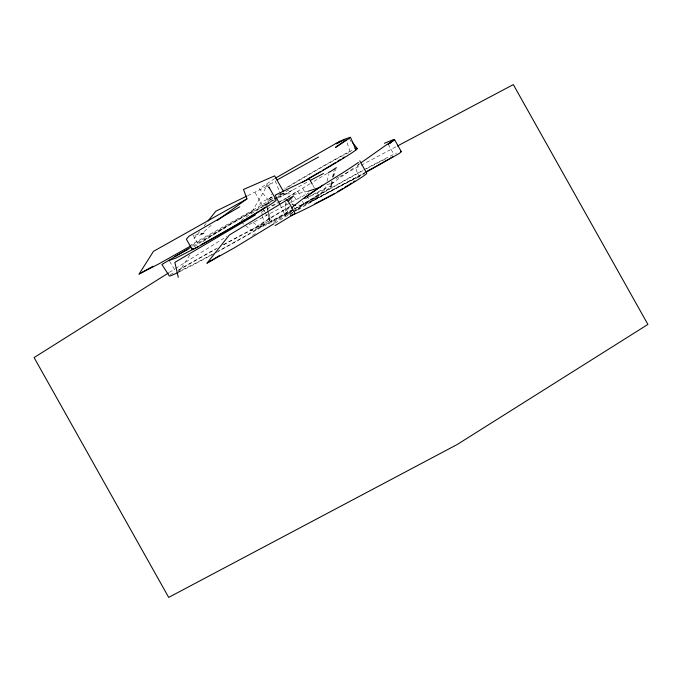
<?xml version="1.0" encoding="UTF-8"?>
<svg xmlns="http://www.w3.org/2000/svg" width="682" height="682" viewBox="0 0 682 682"><rect width="100%" height="100%" fill="white"/><g stroke="black" fill="none" stroke-linecap="round" stroke-linejoin="round"><path stroke-width="0.51" stroke-dasharray="3.41 2.56" d="M285.86 201.71L285.272 215.478L273.448 222.673M331.435 186.186L332.287 181.182M332.969 177.184L334.342 169.187M331.648 181.318L330.335 187.38L332.143 181.455M332.535 177.277L333.848 171.216M324.521 190.065L325.902 185.095M327.01 181.131L328.954 174.183M333.66 176.51L336.073 168.616M358.698 163.68L356.209 170.304L359.925 177.115M288.998 206.68L285.272 215.478L280.251 205.299M290.651 202.767L291.896 199.835M257.404 210.133L260.669 202.452L272.8 196.851M286.508 203.364L285.17 206.007L285.323 207.874L289.219 214.762M267.514 186.578L266.244 184.993L272.774 182.819L266.645 186.416L252.996 210.073L190.96 244.915M178.437 273.039L189.732 255.017M193.901 238.888L199.698 231.565M204.208 225.861L206.143 223.415M262.579 216.262L264.343 224.548L249.152 233.824A69.087 2.413 -29.3 0 1 218.274 251.053M211.181 225.299L199.246 235.767L205.214 232.571L194.02 235.495M292.408 190.073L279.859 197.175L308.631 181.301M241.027 220.661L248.316 215.486L273.192 200.346M353.404 168.215L330.634 184.319L333.882 182.222L325.416 185.393M357.385 165.376L361.366 162.546M306.866 195.683L310.378 201.94L318.98 196.101L316.414 191.531M286.841 197.985L310.276 183.577M287.889 197.166L297.744 190.892L300.771 197.516M298.852 204.668L299.875 206.493L312.075 199.161A65.651 2.293 -29.3 0 1 362.892 170.705M169.315 272.433L174.686 269.049M175.581 268.486L226.731 236.466M327.309 173.339L311.18 183.032M252.528 235.418L256.159 233.201M274.846 223.193L292.953 212.17M293.857 211.616L300.199 207.763L285.272 215.478L292.646 210.371A77.006 2.685 -29.3 0 1 251.701 230.797L244.574 224.796M274.667 178.599L259.373 188.795L268.265 199.996M178.599 270.277L184.021 267.114A67.288 2.344 -29.3 0 1 215.597 249.271M192.733 246.211L225.392 227.541M255.051 192.477L262.57 205.896L273.491 199.553M278.034 196.919L284.403 193.219L280.72 194.464L279.543 191.574M223.381 244.668A75.216 2.626 -29.3 0 1 270.353 221.752L288.136 211.616L297.795 207.209A73.468 2.566 -29.3 0 1 362.756 170.432M191.855 245.35L253.585 210.687L252.996 210.073L273.286 198.249A77.006 2.685 -29.3 0 1 273.013 196.084M292.39 210.653L271.871 222.179L261.999 226.774A77.006 2.685 -29.3 0 1 216.126 252.562M294.53 208.999L308.324 201.011A67.288 2.344 -29.3 0 0 305.178 198.922M261.854 211.812L276.713 203.645M277.642 203.134L285.076 199.042M289.091 207.464L275.639 215.103A69.087 2.413 -29.3 0 0 285.826 213.662L293.661 209.468M277.847 197.831L283.431 194.822M279.211 201.846L286.15 198.104M271.47 205.947L277.48 202.767M249.143 224.591L308.92 192.912M336.004 178.565L338.809 177.073M339.738 176.578L360.198 165.743M361.128 165.249L396.464 146.519M302.51 201.301L303.805 204.14L318.98 196.101M281.257 193.722L277.472 195.461M247.813 195.598L266.645 186.416M299.875 206.493L302.476 205.359A90.553 3.163 -29.3 0 0 364.623 172.665M308.204 191.207L293.234 194.66L296.806 201.028M265.469 206.049L267.472 205.495M280.37 194.182L290.268 193.799M241.402 222.136L243.781 224.131M253.048 222.238L258.572 226.91M169.554 261.377L175.615 271.138M349.798 139.401L351.349 142.026M263.141 209.127L264.684 211.829M265.204 212.733L270.353 221.752M294.053 207.481L296.5 211.804M192.997 235.077L198.232 244.352M312.833 185.137L314.368 187.874M302.851 188.53L306.363 194.788M269.356 203.799L267.361 200.252L272.399 196.084L271.683 194.242M388.246 144.269L394.026 154.618M275.213 180.96L279.151 190.61M347.112 142.794L350.386 152.487A67.288 2.344 -29.3 0 0 346.251 153.791L335.075 159.699A69.087 2.413 -29.3 0 0 285.664 188.582M267.668 209.562L266.688 206.535L269.74 220.942L268.231 210.644M268.972 213.602L271.257 220.67M261.692 212.119L262.357 215.222M267.779 207.558L268.077 209.613M307.463 197.311A75.216 2.626 -29.3 0 1 303.805 204.14M290.046 206.603A75.216 2.626 -29.3 0 0 279.833 212.179A77.006 2.685 -29.3 0 0 251.701 230.797M290.165 214.847A98.344 3.436 -29.3 0 1 295.459 210.883M296.15 210.414A98.344 3.436 -29.3 0 1 300.199 207.763M310.378 201.94A73.468 2.566 -29.3 0 1 364.87 173.62M358.775 177.218A65.651 2.293 -29.3 0 0 321.154 196.331L301.794 207.447A90.553 3.163 -29.3 0 0 296.926 211.096M170.253 274.803A75.216 2.626 -29.3 0 1 174.43 272.348M177.908 270.319A75.216 2.626 -29.3 0 1 217.788 247.745M364.861 172.853A98.344 3.436 -29.3 0 1 296.252 208.973M214.31 253.551A77.006 2.685 -29.3 0 1 178.769 272.135M363.694 169.92A73.468 2.566 -29.3 0 1 396.557 153.066M366.396 168.829A65.651 2.293 -29.3 0 1 385.535 158.949M211.983 254.471A69.087 2.413 -29.3 0 1 177.925 271.692M223.67 244.838A67.288 2.344 -29.3 0 1 264.343 224.548M288.793 189.988A75.216 2.626 -29.3 0 1 280.72 194.464M351.869 150.432A75.216 2.626 -29.3 0 0 346.925 152.785A77.006 2.685 -29.3 0 0 283.763 189.238M194.293 246.756A98.344 3.436 -29.3 0 1 253.585 210.687M262.57 205.896A73.468 2.566 -29.3 0 1 274.249 200.44M267.642 204.216A65.651 2.293 -29.3 0 0 263.533 206.007L245.759 215.529A90.553 3.163 -29.3 0 0 200.9 243.133"/><path stroke-width="1.02" d="M190.934 245.861L158.693 263.977L139.102 274.028L153.476 251.343L246.944 198.846L243.5 189.46L274.658 175.862L283.371 191.395M208.078 220.977L215.81 211.207L246.875 196.058M273.942 223.747L235.017 247.447L207.047 263.107L229.357 235.017L293.558 195.93L288.188 201.335M390.394 142.973L393.915 139.435L394.631 139.776L401.314 151.685M346.132 139.887L335.382 147.491L349.551 138.224M291.402 208.044C311.955 190.278 336.26 177.925 358.374 162.444M217.302 220.439L246.944 198.846M361.366 162.546L386.6 144.72L394.631 139.776L388.246 144.269L393.915 139.435L384.375 143.28M322.791 185.12L303.831 198.462M330.369 171.625L336.379 167.627M168.42 272.996L34.1 357.573L168.684 597.398L457.136 444.545L647.9 324.427L513.316 84.602L397.393 146.025M344.598 139.478L336.277 143.808L343.549 139.588L350.437 137.218L356.004 149.921L354.972 148.165M328.187 172.802L329.952 171.719M207.047 263.107L219.775 255.349M275.571 178.053L340.284 140.952M275.127 225.572L295.101 213.483L288.426 201.608L285.749 198.82M239.834 206.774L188.863 236.287L186.374 239.194L191.957 249.092M337.641 191.642L340.898 189.715A65.651 2.293 -29.3 0 0 342.816 188.556M255.358 214.941L174.848 262.374L178.283 277.318M177.78 272.612A77.006 2.685 -29.3 0 1 169.255 275.903L161.907 264.471L190.934 247.259M274.394 199.033L277.122 197.448M388.032 159.528L393.241 156.553M139.102 274.028L152.99 266.227M318.485 157.022L276.986 179.988M201.096 244.719L209.024 240.328A65.651 2.293 -29.3 0 0 231.556 227.558M310.387 180.363L323.498 173.492M329.125 196.373L334.393 193.577M198.147 246.773L175.82 258.128L169 260.49M186.442 249.868L187.942 249.262L174.814 256.492M320.651 187.09L308.204 191.207M295.638 205.316L293.686 205.112L292.092 204.02M352.423 142.342L357.3 148.616M359.764 160.841L366.745 173.296A73.468 2.566 -29.3 0 1 334.666 193.799A98.344 3.436 -29.3 0 1 290.728 215.563M312.313 184.225L309.244 178.744L275.221 195.129L279.791 204.378M269.535 188.709L268.81 186.859L276.167 199.971A73.468 2.566 -29.3 0 1 195.504 248.12A98.344 3.436 -29.3 0 1 192.392 248.333M354.87 181.011A65.651 2.293 -29.3 0 1 353.387 181.983M351.707 183.057A65.651 2.293 -29.3 0 1 348.877 184.839M348.093 185.325A65.651 2.293 -29.3 0 1 344.666 187.431M328.195 196.859A90.553 3.163 -29.3 0 1 321.154 200.542M320.216 201.02A90.553 3.163 -29.3 0 1 314.931 203.722M400.649 151.447A73.468 2.566 -29.3 0 1 399.209 153.467A98.344 3.436 -29.3 0 1 365.791 172.333M387.163 160.023A90.553 3.163 -29.3 0 1 366.498 171.625M356.183 148.667A75.216 2.626 -29.3 0 1 302.271 182.392M265.4 207.089A65.651 2.293 -29.3 0 1 259.902 210.653M258.393 211.599A65.651 2.293 -29.3 0 1 252.34 215.307M251.564 215.776A65.651 2.293 -29.3 0 1 243.943 220.329M243.048 220.857A65.651 2.293 -29.3 0 1 232.417 227.063M344.393 157.013A67.288 2.344 -29.3 0 1 342.62 158.156M340.65 159.409A67.288 2.344 -29.3 0 1 337.317 161.489M335.484 162.614A67.288 2.344 -29.3 0 1 325.834 168.411M324.913 168.957A67.288 2.344 -29.3 0 1 322.339 170.483M320.566 171.523A67.288 2.344 -29.3 0 1 307.966 178.82"/></g></svg>
